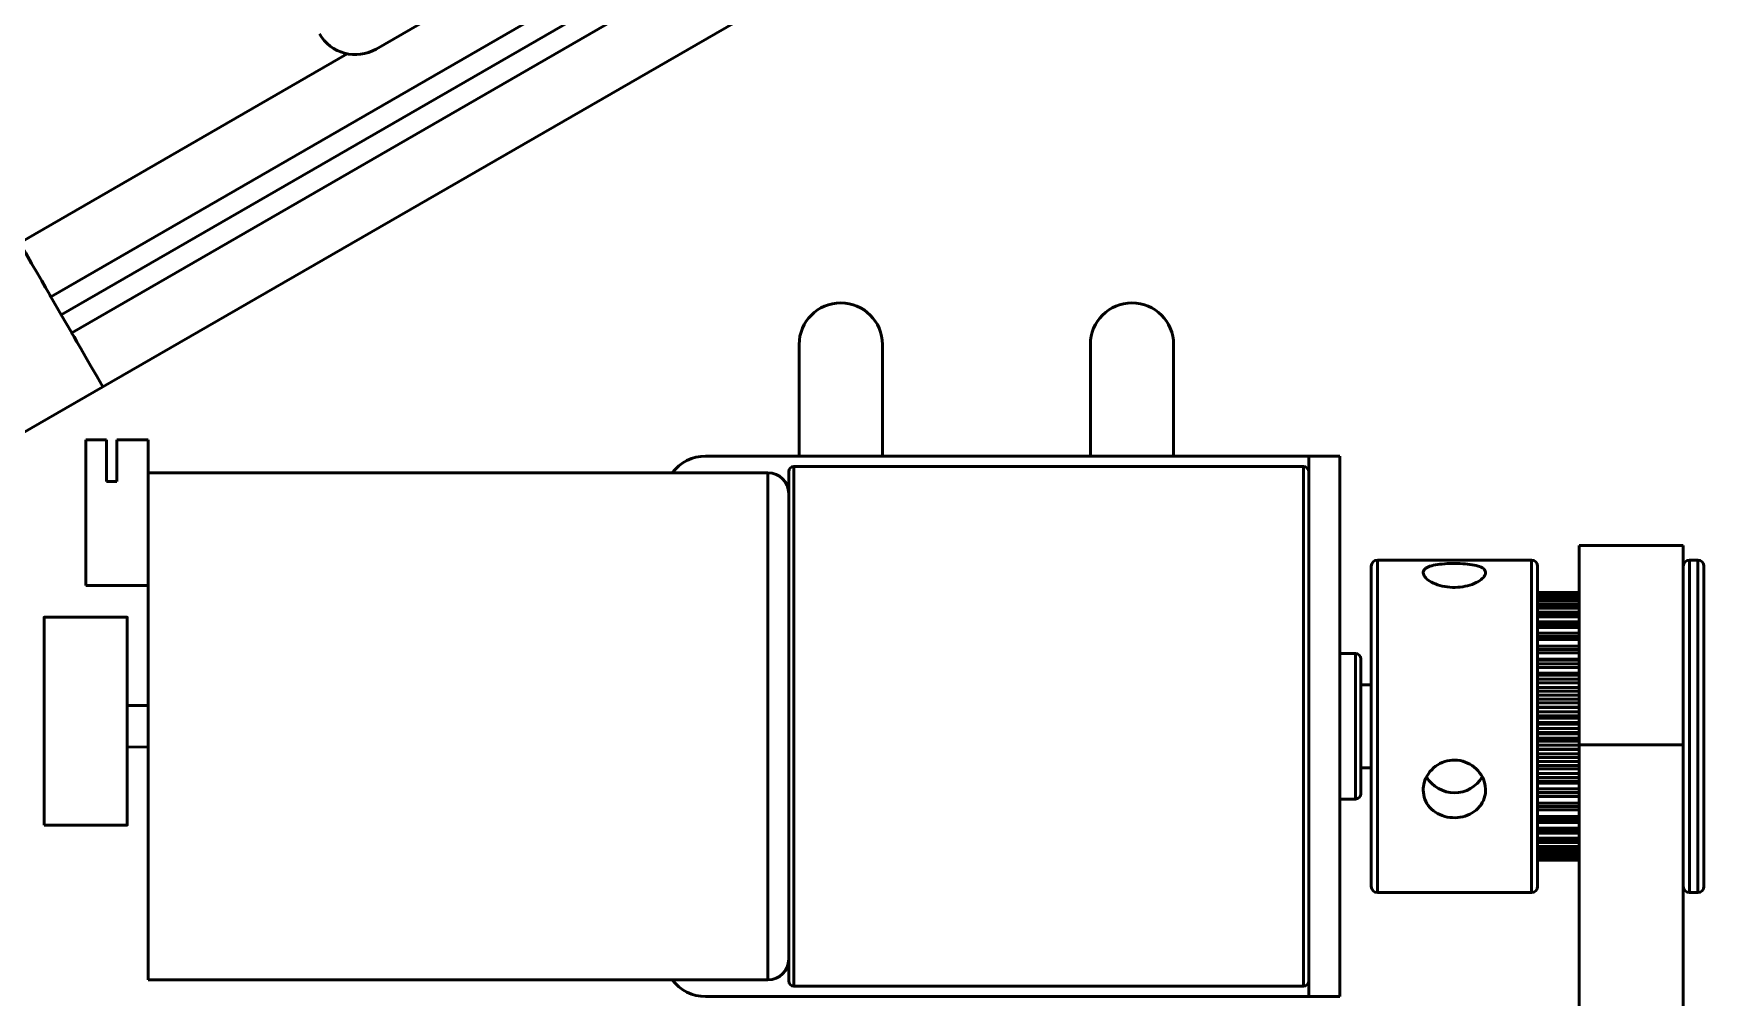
# Model space of a CAD drawing. Header units: millimetres. Extents: x 263 to 2983, y 441 to 2500.
# Drawn here: x 611.4 to 692.6, y 1349.6 to 1396 of the extents above; entities that cross this region are included whole.
import ezdxf

# ---------------------------------------------------------------- set-up
doc = ezdxf.new("R2010")
doc.units = ezdxf.units.MM
doc.header["$LTSCALE"] = 0.5
doc.layers.add('BOL', color=7, linetype='Continuous', lineweight=50)

# ---------------------------------------------------------------- blocks, each defined once
blk = doc.blocks.new('*U50')
at = {"layer": 'BOL'}
for p, q in [((-11.999, 6.192), (9.132, -6.008)), ((-1.803, 1.453), (-2.294, 0.589)), ((-0.071, 0.453), (-0.573, -0.405)), ((4.437, -3.297), (5.937, -0.699)), ((5.937, -0.699), (11.999, -4.199)), ((9.767, -4.065), (9.517, -4.498)), ((9.517, -4.498), (11.249, -5.498)), ((11.499, -5.065), (9.767, -4.065)), ((11.999, -4.199), (11.499, -5.065)), ((11.249, -5.498), (10.499, -6.797)), ((10.499, -6.797), (9.132, -6.008))]:
    blk.add_line(p, q, dxfattribs=at)
blk.add_lwpolyline([(-3.047, 6.797), (5.613, 1.797), (3.613, -1.667), (-5.047, 3.333)], close=True, dxfattribs=at)
blk = doc.blocks.new('*U51')
at = {"layer": 'BOL', "color": 0, "linetype": 'ByBlock', "lineweight": -2, "transparency": 16777216, "rotation": 239.9999999999999}
blk.add_blockref('*U50', (599.892, 1758.508), dxfattribs=at)
blk = doc.blocks.new('*U56')
at = {"layer": 'BOL'}
for p, q in [((-11.999, 6.192), (9.132, -6.008)), ((-1.803, 1.453), (-2.294, 0.589)), ((-0.071, 0.453), (-0.573, -0.405)), ((4.437, -3.297), (5.937, -0.699)), ((5.937, -0.699), (11.999, -4.199)), ((9.767, -4.065), (9.517, -4.498)), ((9.517, -4.498), (11.249, -5.498)), ((11.499, -5.065), (9.767, -4.065)), ((11.999, -4.199), (11.499, -5.065)), ((11.249, -5.498), (10.499, -6.797)), ((10.499, -6.797), (9.132, -6.008))]:
    blk.add_line(p, q, dxfattribs=at)
blk.add_lwpolyline([(-3.047, 6.797), (5.613, 1.797), (3.613, -1.667), (-5.047, 3.333)], close=True, dxfattribs=at)
blk = doc.blocks.new('*U57')
at = {"layer": 'BOL', "color": 0, "linetype": 'ByBlock', "lineweight": -2, "transparency": 16777216, "rotation": 120}
blk.add_blockref('*U56', (511.217, 1909.54), dxfattribs=at)

msp = doc.modelspace()

# ---------------------------------------------------------------- linework, layer by layer
at = {"layer": 'BOL'}
for p, q in [((612.183, 1383.325), (690.125, 1428.325)), ((612.683, 1382.459), (690.625, 1427.459)), ((691.125, 1426.593), (613.183, 1381.593)), ((692.625, 1423.995), (614.683, 1378.995)), ((635.09, 1399.437), (627.82, 1395.24)), ((610.683, 1385.923), (626.424, 1395.012)), ((612.183, 1383.325), (612.683, 1382.459)), ((613.183, 1381.593), (612.683, 1382.459)), ((648.154, 1381.026), (648.154, 1375.656)), ((652.154, 1375.656), (652.154, 1381.026)), ((662.154, 1381.026), (662.154, 1375.656)), ((666.154, 1375.656), (666.154, 1381.026)), ((614.683, 1378.995), (605.654, 1373.782)), ((643.654, 1375.656), (672.654, 1375.656)), ((672.404, 1375.156), (647.904, 1375.156)), ((647.904, 1375.156), (647.904, 1350.156)), ((672.404, 1350.156), (672.404, 1375.156)), ((672.654, 1349.656), (672.654, 1375.656)), ((672.654, 1375.656), (674.154, 1375.656)), ((674.154, 1349.656), (674.154, 1375.656)), ((646.654, 1374.856), (616.854, 1374.856)), ((646.654, 1350.456), (646.654, 1374.856)), ((647.654, 1350.406), (647.654, 1374.906)), ((690.654, 1371.356), (685.654, 1371.356)), ((685.654, 1371.356), (685.654, 1361.766)), ((690.654, 1371.356), (690.654, 1361.766)), ((675.654, 1354.956), (675.654, 1370.356)), ((683.354, 1370.656), (675.954, 1370.656)), ((675.954, 1354.656), (675.954, 1370.656)), ((683.354, 1354.656), (683.354, 1370.656)), ((683.654, 1354.956), (683.654, 1370.356)), ((691.354, 1370.656), (690.954, 1370.656)), ((690.954, 1354.656), (690.954, 1370.656)), ((691.354, 1354.656), (691.354, 1370.656)), ((691.654, 1354.956), (691.654, 1370.356)), ((685.654, 1369.09), (683.654, 1369.09)), ((685.654, 1369.082), (683.654, 1369.082)), ((685.654, 1369.066), (683.654, 1369.066)), ((685.654, 1369.052), (683.654, 1369.052)), ((685.654, 1368.993), (683.654, 1368.993)), ((685.654, 1368.952), (683.654, 1368.952)), ((685.654, 1368.913), (683.654, 1368.913)), ((685.654, 1368.804), (683.654, 1368.804)), ((685.654, 1368.739), (683.654, 1368.739)), ((685.654, 1368.676), (683.654, 1368.676)), ((685.654, 1368.518), (683.654, 1368.518)), ((685.654, 1368.43), (683.654, 1368.43)), ((685.654, 1368.344), (683.654, 1368.344)), ((685.654, 1368.14), (683.654, 1368.14)), ((685.654, 1368.03), (683.654, 1368.03)), ((685.654, 1367.922), (683.654, 1367.922)), ((685.654, 1367.675), (683.654, 1367.675)), ((685.654, 1367.545), (683.654, 1367.545)), ((685.654, 1367.416), (683.654, 1367.416)), ((685.654, 1367.131), (683.654, 1367.131)), ((685.654, 1366.983), (683.654, 1366.983)), ((674.904, 1366.156), (674.154, 1366.156)), ((674.904, 1359.156), (674.904, 1366.156)), ((685.654, 1366.836), (683.654, 1366.836)), ((685.654, 1366.516), (683.654, 1366.516)), ((685.654, 1366.353), (683.654, 1366.353)), ((685.654, 1366.19), (683.654, 1366.19)), ((675.154, 1365.906), (675.154, 1359.406)), ((685.654, 1365.879), (683.654, 1365.879)), ((685.654, 1365.841), (683.654, 1365.841)), ((685.654, 1365.664), (683.654, 1365.664)), ((685.654, 1365.488), (683.654, 1365.488)), ((675.654, 1364.656), (675.154, 1364.656)), ((685.654, 1365.219), (683.654, 1365.219)), ((685.654, 1365.116), (683.654, 1365.116)), ((685.654, 1364.928), (683.654, 1364.928)), ((685.654, 1364.742), (683.654, 1364.742)), ((685.654, 1364.518), (683.654, 1364.518)), ((685.654, 1364.351), (683.654, 1364.351)), ((685.654, 1364.157), (683.654, 1364.157)), ((685.654, 1363.963), (683.654, 1363.963)), ((685.654, 1363.788), (683.654, 1363.788)), ((685.654, 1363.583), (683.654, 1363.583)), ((685.654, 1363.56), (683.654, 1363.56)), ((685.654, 1363.361), (683.654, 1363.361)), ((685.654, 1363.163), (683.654, 1363.163)), ((685.654, 1363.041), (683.654, 1363.041)), ((685.654, 1362.832), (683.654, 1362.832)), ((685.654, 1362.755), (683.654, 1362.755)), ((685.654, 1362.555), (683.654, 1362.555)), ((685.654, 1362.355), (683.654, 1362.355)), ((685.654, 1362.287), (683.654, 1362.287)), ((685.654, 1362.079), (683.654, 1362.079)), ((685.654, 1361.948), (683.654, 1361.948)), ((685.654, 1361.75), (683.654, 1361.75)), ((685.654, 1361.551), (683.654, 1361.551)), ((685.654, 1361.539), (683.654, 1361.539)), ((685.654, 1361.335), (683.654, 1361.335)), ((690.654, 1361.766), (685.654, 1361.766)), ((685.654, 1361.766), (685.654, 1313.137)), ((690.654, 1361.766), (690.654, 1313.137)), ((675.154, 1360.656), (675.654, 1360.656)), ((685.654, 1361.152), (683.654, 1361.152)), ((685.654, 1360.959), (683.654, 1360.959)), ((685.654, 1360.766), (683.654, 1360.766)), ((685.654, 1360.612), (683.654, 1360.612)), ((685.654, 1360.38), (683.654, 1360.38)), ((685.654, 1360.195), (683.654, 1360.195)), ((685.654, 1360.01), (683.654, 1360.01)), ((685.654, 1359.921), (683.654, 1359.921)), ((685.654, 1359.644), (683.654, 1359.644)), ((674.154, 1359.156), (674.904, 1359.156)), ((685.654, 1359.47), (683.654, 1359.47)), ((685.654, 1359.295), (683.654, 1359.295)), ((685.654, 1359.274), (683.654, 1359.274)), ((685.654, 1358.955), (683.654, 1358.955)), ((685.654, 1358.795), (683.654, 1358.795)), ((685.654, 1358.634), (683.654, 1358.634)), ((685.654, 1358.325), (683.654, 1358.325)), ((685.654, 1358.181), (683.654, 1358.181)), ((685.654, 1358.036), (683.654, 1358.036)), ((685.654, 1357.763), (683.654, 1357.763)), ((685.654, 1357.638), (683.654, 1357.638)), ((685.654, 1357.512), (683.654, 1357.512)), ((685.654, 1357.278), (683.654, 1357.278)), ((685.654, 1357.174), (683.654, 1357.174)), ((685.654, 1357.068), (683.654, 1357.068)), ((685.654, 1356.878), (683.654, 1356.878)), ((685.654, 1356.796), (683.654, 1356.796)), ((685.654, 1356.712), (683.654, 1356.712)), ((685.654, 1356.569), (683.654, 1356.569)), ((685.654, 1356.511), (683.654, 1356.511)), ((685.654, 1356.45), (683.654, 1356.45)), ((685.654, 1356.357), (683.654, 1356.357)), ((685.654, 1356.322), (683.654, 1356.322)), ((685.654, 1356.286), (683.654, 1356.286)), ((685.654, 1356.243), (683.654, 1356.243)), ((685.654, 1356.234), (683.654, 1356.234)), ((685.654, 1356.222), (683.654, 1356.222)), ((675.954, 1354.656), (683.354, 1354.656)), ((690.954, 1354.656), (691.354, 1354.656)), ((616.854, 1350.456), (646.654, 1350.456)), ((647.904, 1350.156), (672.404, 1350.156)), ((643.654, 1349.656), (672.654, 1349.656)), ((672.654, 1349.656), (674.154, 1349.656))]:
    msp.add_line(p, q, dxfattribs=at)
at = {"layer": 'BOL', "flags": 128}
for points in [[(610.683, 1385.923), (610.975, 1385.416), (611.257, 1384.929), (611.516, 1384.48), (611.743, 1384.086), (611.93, 1383.763), (612.068, 1383.523), (612.154, 1383.375), (612.183, 1383.325)], [(614.683, 1378.995), (614.39, 1379.502), (614.109, 1379.989), (613.849, 1380.438), (613.622, 1380.832), (613.435, 1381.155), (613.297, 1381.395), (613.211, 1381.543), (613.183, 1381.593)]]:
    msp.add_lwpolyline(points, dxfattribs=at)
at = {"layer": 'BOL'}
for centre, radius, start, end in [((626.82, 1396.972), 2, 210, 300), ((650.154, 1381.026), 2, 0, 180), ((664.154, 1381.026), 2, 0, 180), ((643.654, 1373.656), 2, 90, 143.1301), ((647.904, 1374.906), 0.25, 90, 180), ((672.404, 1374.906), 0.25, 0, 90), ((646.654, 1373.856), 1, 0, 90), ((675.954, 1370.356), 0.3, 90, 180), ((683.354, 1370.356), 0.3, 0, 90), ((690.954, 1370.356), 0.3, 90, 180), ((691.354, 1370.356), 0.3, 0, 90), ((674.904, 1365.906), 0.25, 0, 90), ((679.654, 1361.006), 1.547, 210.27074, 329.70625), ((674.904, 1359.406), 0.25, 270, 0), ((675.954, 1354.956), 0.3, 180, 270), ((683.354, 1354.956), 0.3, 270, 0), ((690.954, 1354.956), 0.3, 180, 270), ((691.354, 1354.956), 0.3, 270, 0), ((646.654, 1351.456), 1, 270, 0), ((643.654, 1351.656), 2, 216.8699, 270), ((647.904, 1350.406), 0.25, 180, 270), ((672.404, 1350.406), 0.25, 270, 0)]:
    msp.add_arc(centre, radius, start, end, dxfattribs=at)
for points, knots in [([(678.154, 1370.046), (678.17, 1369.979), (678.203, 1369.845), (678.456, 1369.634), (678.832, 1369.457), (679.306, 1369.347), (679.816, 1369.329), (680.304, 1369.406), (680.721, 1369.56), (681.023, 1369.763), (681.171, 1369.976), (681.148, 1370.168), (680.961, 1370.317), (680.629, 1370.418), (680.186, 1370.476), (679.682, 1370.495), (679.179, 1370.48), (678.73, 1370.428), (678.383, 1370.332), (678.184, 1370.201), (678.163, 1370.092), (678.154, 1370.046)], [0, 0, 0, 0, 0.053048, 0.10608, 0.159681, 0.213694, 0.267076, 0.319764, 0.372776, 0.426618, 0.48052, 0.533622, 0.58632, 0.6396, 0.69358, 0.747289, 0.800146, 0.852913, 0.906474, 0.960493, 1, 1, 1, 1]), ([(678.154, 1359.592), (678.17, 1359.439), (678.203, 1359.133), (678.456, 1358.738), (678.832, 1358.44), (679.306, 1358.27), (679.816, 1358.244), (680.304, 1358.361), (680.721, 1358.609), (681.023, 1358.972), (681.171, 1359.416), (681.148, 1359.888), (680.961, 1360.336), (680.629, 1360.711), (680.186, 1360.965), (679.682, 1361.06), (679.179, 1360.984), (678.73, 1360.751), (678.383, 1360.39), (678.184, 1359.98), (678.163, 1359.707), (678.154, 1359.592)], [0, 0, 0, 0, 0.053053, 0.106083, 0.159684, 0.213698, 0.26708, 0.319767, 0.372779, 0.426625, 0.480521, 0.533625, 0.586328, 0.639605, 0.693584, 0.747293, 0.800149, 0.852918, 0.906478, 0.960494, 1, 1, 1, 1])]:
    msp.add_open_spline(points, degree=3, knots=knots, dxfattribs=at)

# ---------------------------------------------------------------- block references
for name, p in [('*U51', (0, -363.731)), ('*U57', (105, -545.596))]:
    msp.add_blockref(name, p, dxfattribs=at)

doc.saveas('drawing.dxf')
